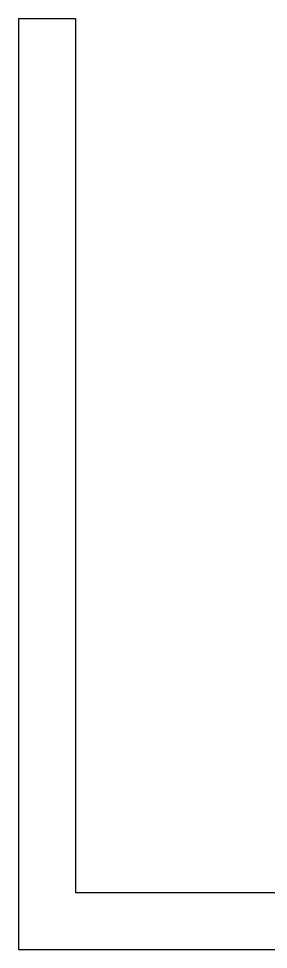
# Model space of a CAD drawing. Extents: x -454308 to 890911, y -14103 to 1343694.
# Drawn here: x 199498.3 to 199537.8, y 655510.7 to 655657.7 of the extents above; entities that cross this region are included whole.
import ezdxf

# ---------------------------------------------------------------- set-up
doc = ezdxf.new("R2010")
doc.units = 0
doc.header["$MEASUREMENT"] = 0

msp = doc.modelspace()

# ---------------------------------------------------------------- linework, layer by layer
at = {"lineweight": 30}
for p, q in [((199498.319, 655657.736), (199498.319, 655510.736)), ((199498.319, 655657.736), (199507.319, 655657.736)), ((199507.319, 655657.736), (199507.319, 655519.736)), ((199507.319, 655519.736), (199721.319, 655519.736)), ((199498.319, 655510.736), (199730.319, 655510.736))]:
    msp.add_line(p, q, dxfattribs=at)

doc.saveas('drawing.dxf')
